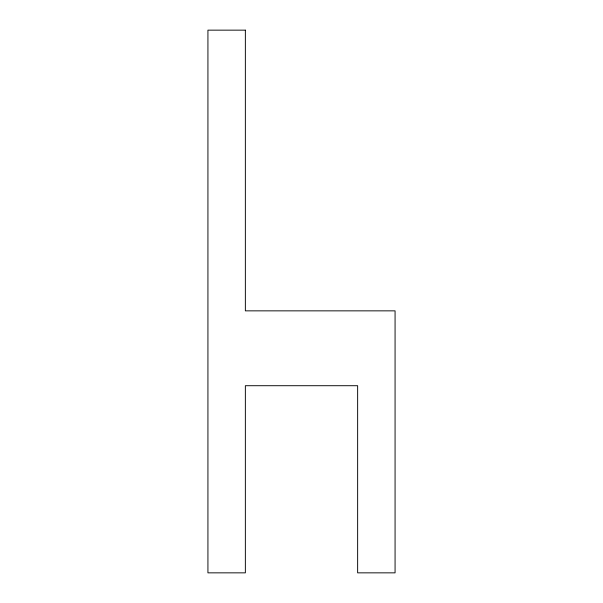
<?xml version="1.0" encoding="UTF-8"?>
<svg xmlns="http://www.w3.org/2000/svg" width="603" height="603" viewBox="0 0 603 603"><rect width="100%" height="100%" fill="white"/><g stroke="black" fill="none" stroke-linecap="round" stroke-linejoin="round"><path stroke-width="0.9" d="M245.361 30.15L207.929 30.15L207.929 572.85L245.361 572.85L245.361 385.709L357.639 385.709L357.639 572.85L395.071 572.85L395.071 310.854L245.361 310.854L245.361 30.15"/></g></svg>
